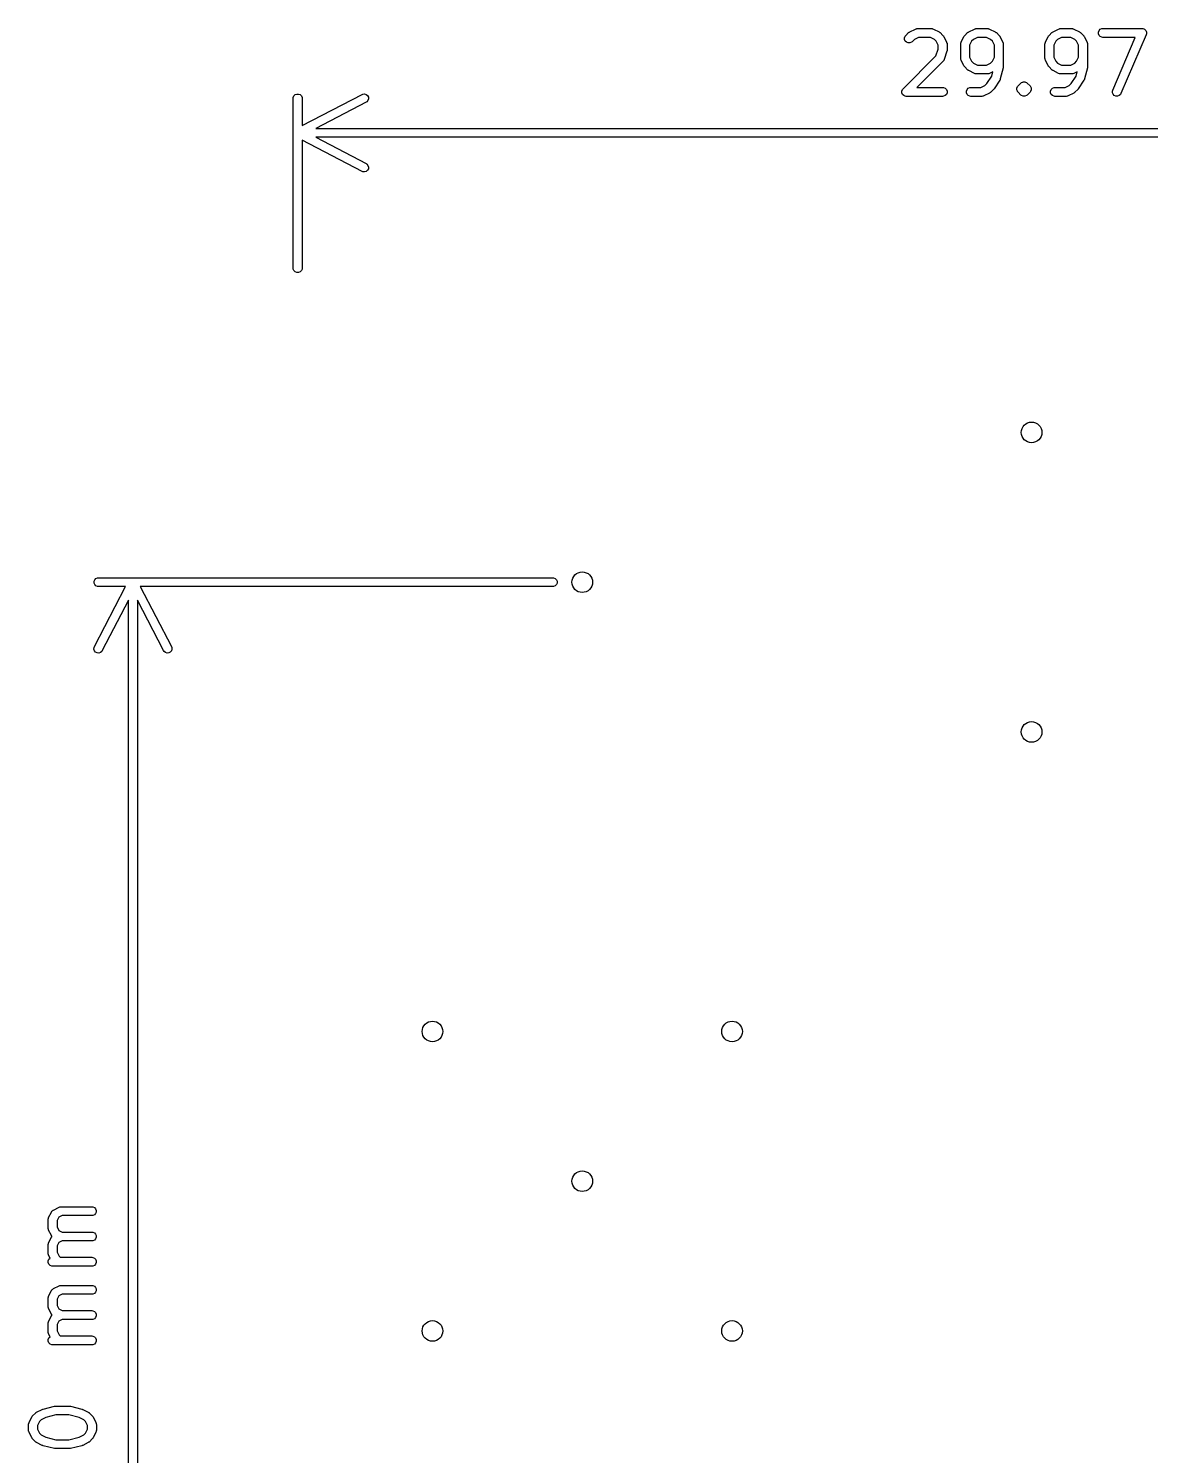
# Model space of a CAD drawing. Extents: x -0.37 to 1.13, y -0.33 to 1.57.
# Drawn here: x -0.37 to 0.379, y 0.617 to 1.57 of the extents above; entities that cross this region are included whole.
import ezdxf

# ---------------------------------------------------------------- set-up
doc = ezdxf.new("R2010")
doc.units = 0
doc.header["$MEASUREMENT"] = 0
doc.layers.add('BLACK', color=7, linetype='CONTINUOUS')

msp = doc.modelspace()

# ---------------------------------------------------------------- linework, layer by layer
at = {"layer": 'BLACK', "linetype": 'CONTINUOUS'}
for p, q in [((0.21525, 1.56357), (0.21569, 1.56463)), ((0.21525, 1.56241), (0.21525, 1.56357)), ((0.21569, 1.56463), (0.21606, 1.56508)), ((0.21606, 1.56508), (0.21793, 1.56695)), ((0.21793, 1.56695), (0.21816, 1.56714)), ((0.21816, 1.56714), (0.21821, 1.5672)), ((0.21821, 1.5672), (0.2183, 1.56725)), ((0.2183, 1.56725), (0.21838, 1.56732)), ((0.21838, 1.56732), (0.21845, 1.56735)), ((0.21845, 1.56735), (0.2187, 1.56751)), ((0.2187, 1.56751), (0.22245, 1.56938)), ((0.22447, 1.56379), (0.22177, 1.56244)), ((0.22245, 1.56938), (0.22299, 1.56959)), ((0.22299, 1.56959), (0.2231, 1.56959)), ((0.2231, 1.56959), (0.2232, 1.56964)), ((0.2232, 1.56964), (0.22377, 1.56969)), ((0.22377, 1.56969), (0.23315, 1.56969)), ((0.23245, 1.56379), (0.22447, 1.56379)), ((0.23515, 1.56244), (0.23245, 1.56379)), ((0.23315, 1.56969), (0.23372, 1.56964)), ((0.23372, 1.56964), (0.23382, 1.56959)), ((0.23382, 1.56959), (0.23393, 1.56959)), ((0.23393, 1.56959), (0.23447, 1.56938)), ((0.23447, 1.56938), (0.23822, 1.56751)), ((0.23822, 1.56751), (0.23846, 1.56735)), ((0.23846, 1.56735), (0.23854, 1.56732)), ((0.23854, 1.56732), (0.23862, 1.56725)), ((0.23862, 1.56725), (0.23871, 1.5672)), ((0.23871, 1.5672), (0.23876, 1.56714)), ((0.23876, 1.56714), (0.23898, 1.56695)), ((0.23898, 1.56695), (0.24086, 1.56508)), ((0.24086, 1.56508), (0.24104, 1.56485)), ((0.24104, 1.56485), (0.2411, 1.5648)), ((0.2411, 1.5648), (0.24116, 1.56471)), ((0.24116, 1.56471), (0.24123, 1.56463)), ((0.24123, 1.56463), (0.24126, 1.56456)), ((0.24126, 1.56456), (0.24141, 1.56431)), ((0.24141, 1.56431), (0.24329, 1.56056)), ((0.253, 1.56056), (0.25488, 1.56431)), ((0.25488, 1.56431), (0.25503, 1.56456)), ((0.25503, 1.56456), (0.25506, 1.56463)), ((0.25506, 1.56463), (0.25513, 1.56471)), ((0.25513, 1.56471), (0.25519, 1.5648)), ((0.25519, 1.5648), (0.25524, 1.56485)), ((0.25524, 1.56485), (0.25543, 1.56508)), ((0.25543, 1.56508), (0.2573, 1.56695)), ((0.2573, 1.56695), (0.25753, 1.56714)), ((0.25753, 1.56714), (0.25758, 1.5672)), ((0.25758, 1.5672), (0.25767, 1.56725)), ((0.25767, 1.56725), (0.25775, 1.56732)), ((0.25775, 1.56732), (0.25782, 1.56735)), ((0.25782, 1.56735), (0.25807, 1.56751)), ((0.25807, 1.56751), (0.26182, 1.56938)), ((0.26384, 1.56379), (0.26114, 1.56244)), ((0.26182, 1.56938), (0.26236, 1.56959)), ((0.26236, 1.56959), (0.26247, 1.56959)), ((0.26247, 1.56959), (0.26257, 1.56964)), ((0.26257, 1.56964), (0.26314, 1.56969)), ((0.26314, 1.56969), (0.27064, 1.56969)), ((0.26994, 1.56379), (0.26384, 1.56379)), ((0.27264, 1.56244), (0.26994, 1.56379)), ((0.27064, 1.56969), (0.27122, 1.56964)), ((0.27122, 1.56964), (0.27132, 1.56959)), ((0.27132, 1.56959), (0.27142, 1.56959)), ((0.27142, 1.56959), (0.27196, 1.56938)), ((0.27196, 1.56938), (0.27571, 1.56751)), ((0.27571, 1.56751), (0.27596, 1.56735)), ((0.27596, 1.56735), (0.27603, 1.56732)), ((0.27603, 1.56732), (0.27611, 1.56725)), ((0.27611, 1.56725), (0.2762, 1.5672)), ((0.2762, 1.5672), (0.27625, 1.56714)), ((0.27625, 1.56714), (0.27648, 1.56695)), ((0.27648, 1.56695), (0.27835, 1.56508)), ((0.27835, 1.56508), (0.27854, 1.56485)), ((0.27854, 1.56485), (0.2786, 1.5648)), ((0.2786, 1.5648), (0.27865, 1.56471)), ((0.27865, 1.56471), (0.27872, 1.56463)), ((0.27872, 1.56463), (0.27875, 1.56456)), ((0.27875, 1.56456), (0.27891, 1.56431)), ((0.27891, 1.56431), (0.28078, 1.56056)), ((0.30924, 1.56056), (0.31112, 1.56431)), ((0.31112, 1.56431), (0.31128, 1.56456)), ((0.31128, 1.56456), (0.31131, 1.56463)), ((0.31131, 1.56463), (0.31137, 1.56471)), ((0.31137, 1.56471), (0.31143, 1.5648)), ((0.31143, 1.5648), (0.31149, 1.56485)), ((0.31149, 1.56485), (0.31167, 1.56508)), ((0.31167, 1.56508), (0.31355, 1.56695)), ((0.31355, 1.56695), (0.31377, 1.56714)), ((0.31377, 1.56714), (0.31383, 1.5672)), ((0.31383, 1.5672), (0.31391, 1.56725)), ((0.31391, 1.56725), (0.314, 1.56732)), ((0.314, 1.56732), (0.31407, 1.56735)), ((0.31407, 1.56735), (0.31432, 1.56751)), ((0.31432, 1.56751), (0.31806, 1.56938)), ((0.32008, 1.56379), (0.31738, 1.56244)), ((0.31806, 1.56938), (0.31861, 1.56959)), ((0.31861, 1.56959), (0.31871, 1.56959)), ((0.31871, 1.56959), (0.31881, 1.56964)), ((0.31881, 1.56964), (0.31939, 1.56969)), ((0.31939, 1.56969), (0.32688, 1.56969)), ((0.32619, 1.56379), (0.32008, 1.56379)), ((0.32888, 1.56244), (0.32619, 1.56379)), ((0.32688, 1.56969), (0.32746, 1.56964)), ((0.32746, 1.56964), (0.32756, 1.56959)), ((0.32756, 1.56959), (0.32766, 1.56959)), ((0.32766, 1.56959), (0.3282, 1.56938)), ((0.3282, 1.56938), (0.33195, 1.56751)), ((0.33195, 1.56751), (0.3322, 1.56735)), ((0.3322, 1.56735), (0.33227, 1.56732)), ((0.33227, 1.56732), (0.33236, 1.56725)), ((0.33236, 1.56725), (0.33244, 1.5672)), ((0.33244, 1.5672), (0.3325, 1.56714)), ((0.3325, 1.56714), (0.33272, 1.56695)), ((0.33272, 1.56695), (0.3346, 1.56508)), ((0.3346, 1.56508), (0.33478, 1.56485)), ((0.33478, 1.56485), (0.33484, 1.5648)), ((0.33484, 1.5648), (0.3349, 1.56471)), ((0.3349, 1.56471), (0.33496, 1.56463)), ((0.33496, 1.56463), (0.33499, 1.56456)), ((0.33499, 1.56456), (0.33515, 1.56431)), ((0.33515, 1.56431), (0.33702, 1.56056)), ((0.34461, 1.56732), (0.34505, 1.56838)), ((0.34461, 1.56616), (0.34461, 1.56732)), ((0.34505, 1.5651), (0.34461, 1.56616)), ((0.34505, 1.56838), (0.34587, 1.56919)), ((0.34587, 1.56428), (0.34505, 1.5651)), ((0.34587, 1.56919), (0.34693, 1.56964)), ((0.34693, 1.56384), (0.34587, 1.56428)), ((0.34693, 1.56964), (0.34751, 1.56969)), ((0.34751, 1.56379), (0.34693, 1.56384)), ((0.34751, 1.56969), (0.37375, 1.56969)), ((0.36928, 1.56379), (0.34751, 1.56379)), ((0.35417, 1.52853), (0.36928, 1.56379)), ((0.37647, 1.56558), (0.35959, 1.52621)), ((0.37375, 1.56969), (0.37433, 1.56964)), ((0.37433, 1.56964), (0.37435, 1.56963)), ((0.37435, 1.56963), (0.37436, 1.56963)), ((0.37436, 1.56963), (0.37488, 1.56941)), ((0.37488, 1.56941), (0.37539, 1.56919)), ((0.37539, 1.56919), (0.37541, 1.56918)), ((0.37541, 1.56918), (0.37542, 1.56917)), ((0.37542, 1.56917), (0.37581, 1.56878)), ((0.37581, 1.56878), (0.37621, 1.56838)), ((0.37621, 1.56838), (0.37622, 1.56836)), ((0.37622, 1.56836), (0.37623, 1.56835)), ((0.37623, 1.56835), (0.37644, 1.56783)), ((0.37644, 1.56783), (0.37665, 1.56732)), ((0.37664, 1.56613), (0.37647, 1.56558)), ((0.37665, 1.56616), (0.37664, 1.56615)), ((0.37664, 1.56615), (0.37664, 1.56613)), ((0.37665, 1.56732), (0.37665, 1.5673)), ((0.37665, 1.5673), (0.37666, 1.56728)), ((0.37666, 1.56728), (0.37665, 1.56672)), ((0.37665, 1.56672), (0.37665, 1.56616)), ((0.21569, 1.56135), (0.21525, 1.56241)), ((0.21651, 1.56053), (0.21569, 1.56135)), ((0.21757, 1.56009), (0.21651, 1.56053)), ((0.21872, 1.56009), (0.21757, 1.56009)), ((0.21979, 1.56053), (0.21872, 1.56009)), ((0.22024, 1.5609), (0.21979, 1.56053)), ((0.22177, 1.56244), (0.22024, 1.5609)), ((0.23634, 1.56124), (0.23515, 1.56244)), ((0.23619, 1.55146), (0.23769, 1.55597)), ((0.23769, 1.55854), (0.23634, 1.56124)), ((0.23769, 1.55597), (0.23769, 1.55854)), ((0.24345, 1.55456), (0.24157, 1.54893)), ((0.24329, 1.56056), (0.24349, 1.56002)), ((0.24351, 1.55484), (0.24345, 1.55456)), ((0.24349, 1.56002), (0.2435, 1.55991)), ((0.2435, 1.55991), (0.24354, 1.55982)), ((0.24354, 1.55491), (0.24351, 1.55484)), ((0.24354, 1.55982), (0.2436, 1.55924)), ((0.24355, 1.55502), (0.24354, 1.55491)), ((0.24357, 1.55512), (0.24355, 1.55502)), ((0.2436, 1.55549), (0.24357, 1.5552)), ((0.24357, 1.5552), (0.24357, 1.55512)), ((0.2436, 1.55924), (0.2436, 1.55549)), ((0.25269, 1.55924), (0.25275, 1.55982)), ((0.25269, 1.54987), (0.25269, 1.55924)), ((0.25275, 1.55982), (0.25279, 1.55991)), ((0.25279, 1.55991), (0.2528, 1.56002)), ((0.2528, 1.56002), (0.253, 1.56056)), ((0.25994, 1.56124), (0.2586, 1.55854)), ((0.2586, 1.55854), (0.2586, 1.55056)), ((0.26114, 1.56244), (0.25994, 1.56124)), ((0.27384, 1.56124), (0.27264, 1.56244)), ((0.27519, 1.55854), (0.27384, 1.56124)), ((0.27519, 1.55056), (0.27519, 1.55854)), ((0.28078, 1.56056), (0.28099, 1.56002)), ((0.28099, 1.56002), (0.281, 1.55991)), ((0.281, 1.55991), (0.28104, 1.55982)), ((0.28104, 1.55982), (0.28109, 1.55924)), ((0.28109, 1.55924), (0.28109, 1.54424)), ((0.30893, 1.55924), (0.30899, 1.55982)), ((0.30893, 1.54987), (0.30893, 1.55924)), ((0.30899, 1.55982), (0.30903, 1.55991)), ((0.30903, 1.55991), (0.30904, 1.56002)), ((0.30904, 1.56002), (0.30924, 1.56056)), ((0.31619, 1.56124), (0.31484, 1.55854)), ((0.31484, 1.55854), (0.31484, 1.55056)), ((0.31738, 1.56244), (0.31619, 1.56124)), ((0.33008, 1.56124), (0.32888, 1.56244)), ((0.33143, 1.55854), (0.33008, 1.56124)), ((0.33143, 1.55056), (0.33143, 1.55854)), ((0.33702, 1.56056), (0.33723, 1.56002)), ((0.33723, 1.56002), (0.33724, 1.55991)), ((0.33724, 1.55991), (0.33728, 1.55982)), ((0.33728, 1.55982), (0.33734, 1.55924)), ((0.33734, 1.55924), (0.33734, 1.54424)), ((0.21419, 1.52946), (0.23619, 1.55146)), ((0.24086, 1.54778), (0.2234, 1.53032)), ((0.24123, 1.54823), (0.24086, 1.54778)), ((0.24127, 1.54832), (0.24123, 1.54823)), ((0.24134, 1.5484), (0.24127, 1.54832)), ((0.24157, 1.54893), (0.24134, 1.5484)), ((0.25275, 1.54929), (0.25269, 1.54987)), ((0.25279, 1.54919), (0.25275, 1.54929)), ((0.2528, 1.54909), (0.25279, 1.54919)), ((0.253, 1.54855), (0.2528, 1.54909)), ((0.25488, 1.5448), (0.253, 1.54855)), ((0.25503, 1.54455), (0.25488, 1.5448)), ((0.25506, 1.54448), (0.25503, 1.54455)), ((0.25513, 1.5444), (0.25506, 1.54448)), ((0.25519, 1.54431), (0.25513, 1.5444)), ((0.25524, 1.54426), (0.25519, 1.54431)), ((0.25543, 1.54403), (0.25524, 1.54426)), ((0.2573, 1.54215), (0.25543, 1.54403)), ((0.2586, 1.55056), (0.25994, 1.54787)), ((0.25994, 1.54787), (0.26114, 1.54667)), ((0.26114, 1.54667), (0.26384, 1.54532)), ((0.26384, 1.54532), (0.26994, 1.54532)), ((0.26994, 1.54532), (0.27264, 1.54667)), ((0.27264, 1.54667), (0.27384, 1.54787)), ((0.27384, 1.54787), (0.27519, 1.55056)), ((0.28102, 1.54363), (0.281, 1.54353)), ((0.28104, 1.54367), (0.28102, 1.54363)), ((0.28106, 1.54388), (0.28104, 1.54367)), ((0.28109, 1.5441), (0.28106, 1.54388)), ((0.28109, 1.54424), (0.28108, 1.54414)), ((0.28108, 1.54414), (0.28109, 1.5441)), ((0.30899, 1.54929), (0.30893, 1.54987)), ((0.30903, 1.54919), (0.30899, 1.54929)), ((0.30904, 1.54909), (0.30903, 1.54919)), ((0.30924, 1.54855), (0.30904, 1.54909)), ((0.31112, 1.5448), (0.30924, 1.54855)), ((0.31128, 1.54455), (0.31112, 1.5448)), ((0.31131, 1.54448), (0.31128, 1.54455)), ((0.31137, 1.5444), (0.31131, 1.54448)), ((0.31143, 1.54431), (0.31137, 1.5444)), ((0.31149, 1.54426), (0.31143, 1.54431)), ((0.31167, 1.54403), (0.31149, 1.54426)), ((0.31355, 1.54215), (0.31167, 1.54403)), ((0.31484, 1.55056), (0.31619, 1.54787)), ((0.31619, 1.54787), (0.31738, 1.54667)), ((0.31738, 1.54667), (0.32008, 1.54532)), ((0.32008, 1.54532), (0.32619, 1.54532)), ((0.32619, 1.54532), (0.32888, 1.54667)), ((0.32888, 1.54667), (0.33008, 1.54787)), ((0.33008, 1.54787), (0.33143, 1.55056)), ((0.33726, 1.54363), (0.33725, 1.54353)), ((0.33728, 1.54367), (0.33726, 1.54363)), ((0.3373, 1.54388), (0.33728, 1.54367)), ((0.33733, 1.5441), (0.3373, 1.54388)), ((0.33734, 1.54424), (0.33733, 1.54414)), ((0.33733, 1.54414), (0.33733, 1.5441)), ((0.25753, 1.54197), (0.2573, 1.54215)), ((0.25758, 1.54191), (0.25753, 1.54197)), ((0.25767, 1.54185), (0.25758, 1.54191)), ((0.25775, 1.54179), (0.25767, 1.54185)), ((0.25782, 1.54176), (0.25775, 1.54179)), ((0.25807, 1.5416), (0.25782, 1.54176)), ((0.26182, 1.53973), (0.25807, 1.5416)), ((0.26236, 1.53952), (0.26182, 1.53973)), ((0.26247, 1.53951), (0.26236, 1.53952)), ((0.26257, 1.53947), (0.26247, 1.53951)), ((0.26314, 1.53941), (0.26257, 1.53947)), ((0.27064, 1.53941), (0.26314, 1.53941)), ((0.27022, 1.533), (0.27352, 1.53796)), ((0.27122, 1.53947), (0.27064, 1.53941)), ((0.27132, 1.53951), (0.27122, 1.53947)), ((0.27142, 1.53952), (0.27132, 1.53951)), ((0.27196, 1.53973), (0.27142, 1.53952)), ((0.27425, 1.54087), (0.27196, 1.53973)), ((0.27352, 1.53796), (0.27425, 1.54087)), ((0.27872, 1.53511), (0.27497, 1.52948)), ((0.27889, 1.53542), (0.27872, 1.53511)), ((0.27894, 1.53548), (0.27889, 1.53542)), ((0.27896, 1.53555), (0.27894, 1.53548)), ((0.27899, 1.53562), (0.27896, 1.53555)), ((0.27901, 1.53569), (0.27899, 1.53562)), ((0.27913, 1.53603), (0.27901, 1.53569)), ((0.281, 1.54353), (0.27913, 1.53603)), ((0.31377, 1.54197), (0.31355, 1.54215)), ((0.31383, 1.54191), (0.31377, 1.54197)), ((0.31391, 1.54185), (0.31383, 1.54191)), ((0.314, 1.54179), (0.31391, 1.54185)), ((0.31407, 1.54176), (0.314, 1.54179)), ((0.31432, 1.5416), (0.31407, 1.54176)), ((0.31806, 1.53973), (0.31432, 1.5416)), ((0.31861, 1.53952), (0.31806, 1.53973)), ((0.31871, 1.53951), (0.31861, 1.53952)), ((0.31881, 1.53947), (0.31871, 1.53951)), ((0.31939, 1.53941), (0.31881, 1.53947)), ((0.32688, 1.53941), (0.31939, 1.53941)), ((0.32646, 1.533), (0.32977, 1.53796)), ((0.32746, 1.53947), (0.32688, 1.53941)), ((0.32756, 1.53951), (0.32746, 1.53947)), ((0.32766, 1.53952), (0.32756, 1.53951)), ((0.3282, 1.53973), (0.32766, 1.53952)), ((0.3305, 1.54087), (0.3282, 1.53973)), ((0.32977, 1.53796), (0.3305, 1.54087)), ((0.33497, 1.53511), (0.33122, 1.52948)), ((0.33513, 1.53542), (0.33497, 1.53511)), ((0.33518, 1.53548), (0.33513, 1.53542)), ((0.3352, 1.53555), (0.33518, 1.53548)), ((0.33524, 1.53562), (0.3352, 1.53555)), ((0.33525, 1.53569), (0.33524, 1.53562)), ((0.33537, 1.53603), (0.33525, 1.53569)), ((0.33725, 1.54353), (0.33537, 1.53603)), ((-0.1929, 1.52366), (-0.19246, 1.52473)), ((-0.19246, 1.52473), (-0.19164, 1.52554)), ((-0.19164, 1.52554), (-0.19058, 1.52598)), ((-0.19058, 1.52598), (-0.18942, 1.52598)), ((-0.18942, 1.52598), (-0.18836, 1.52554)), ((-0.18836, 1.52554), (-0.18754, 1.52473)), ((-0.18754, 1.52473), (-0.1871, 1.52366)), ((-0.18705, 1.50487), (-0.14701, 1.52571)), ((-0.14701, 1.52571), (-0.14648, 1.52592)), ((-0.14648, 1.52592), (-0.14533, 1.52602)), ((-0.14533, 1.52602), (-0.14423, 1.52568)), ((-0.14423, 1.52568), (-0.14335, 1.52494)), ((-0.14335, 1.52494), (-0.14281, 1.52391)), ((0.21338, 1.52795), (0.21382, 1.52901)), ((0.21338, 1.52679), (0.21338, 1.52795)), ((0.21382, 1.52573), (0.21338, 1.52679)), ((0.21382, 1.52901), (0.21419, 1.52946)), ((0.21463, 1.52491), (0.21382, 1.52573)), ((0.2157, 1.52447), (0.21463, 1.52491)), ((0.2234, 1.53032), (0.24064, 1.53032)), ((0.24064, 1.53032), (0.24122, 1.53027)), ((0.24122, 1.53027), (0.24229, 1.52982)), ((0.24229, 1.52491), (0.24122, 1.52447)), ((0.24229, 1.52982), (0.2431, 1.52901)), ((0.2431, 1.52573), (0.24229, 1.52491)), ((0.2431, 1.52901), (0.24354, 1.52795)), ((0.24354, 1.52679), (0.2431, 1.52573)), ((0.24354, 1.52795), (0.24354, 1.52679)), ((0.2565, 1.52795), (0.25694, 1.52901)), ((0.2565, 1.52679), (0.2565, 1.52795)), ((0.25694, 1.52573), (0.2565, 1.52679)), ((0.25694, 1.52901), (0.25775, 1.52982)), ((0.25775, 1.52491), (0.25694, 1.52573)), ((0.25775, 1.52982), (0.25882, 1.53027)), ((0.25882, 1.52447), (0.25775, 1.52491)), ((0.25882, 1.53027), (0.25939, 1.53032)), ((0.25939, 1.53032), (0.26619, 1.53032)), ((0.26619, 1.53032), (0.26889, 1.53167)), ((0.26757, 1.52451), (0.26747, 1.52447)), ((0.26767, 1.52452), (0.26757, 1.52451)), ((0.26821, 1.52473), (0.26767, 1.52452)), ((0.27196, 1.5266), (0.26821, 1.52473)), ((0.26889, 1.53167), (0.27022, 1.533)), ((0.27221, 1.52676), (0.27196, 1.5266)), ((0.27228, 1.52679), (0.27221, 1.52676)), ((0.27236, 1.52686), (0.27228, 1.52679)), ((0.27245, 1.52691), (0.27236, 1.52686)), ((0.2725, 1.52697), (0.27245, 1.52691)), ((0.27273, 1.52716), (0.2725, 1.52697)), ((0.2746, 1.52903), (0.27273, 1.52716)), ((0.27461, 1.52903), (0.2746, 1.52903)), ((0.27479, 1.52926), (0.27461, 1.52903)), ((0.27461, 1.52903), (0.27461, 1.52903)), ((0.27497, 1.52948), (0.27479, 1.52926)), ((0.27497, 1.52948), (0.27497, 1.52948)), ((0.27497, 1.52948), (0.27497, 1.52948)), ((0.29024, 1.52982), (0.29068, 1.53088)), ((0.29024, 1.52867), (0.29024, 1.52982)), ((0.29054, 1.52795), (0.29024, 1.52867)), ((0.29068, 1.5276), (0.29054, 1.52795)), ((0.29068, 1.53088), (0.29105, 1.53133)), ((0.29105, 1.52716), (0.29068, 1.5276)), ((0.29105, 1.53133), (0.29293, 1.53321)), ((0.29293, 1.52528), (0.29105, 1.52716)), ((0.29293, 1.53321), (0.29337, 1.53357)), ((0.29337, 1.52491), (0.29293, 1.52528)), ((0.29337, 1.53357), (0.29409, 1.53387)), ((0.29337, 1.53357), (0.29337, 1.53357)), ((0.29444, 1.52447), (0.29337, 1.52491)), ((0.29409, 1.53387), (0.29444, 1.53401)), ((0.29444, 1.53401), (0.29559, 1.53401)), ((0.29559, 1.53401), (0.29559, 1.53401)), ((0.29559, 1.53401), (0.29593, 1.53387)), ((0.29665, 1.52491), (0.29559, 1.52447)), ((0.29593, 1.53387), (0.29665, 1.53357)), ((0.29665, 1.53357), (0.29665, 1.53357)), ((0.29665, 1.53357), (0.2971, 1.53321)), ((0.2971, 1.52528), (0.29665, 1.52491)), ((0.2971, 1.53321), (0.29898, 1.53133)), ((0.29898, 1.52716), (0.2971, 1.52528)), ((0.29898, 1.53133), (0.29934, 1.53088)), ((0.29934, 1.5276), (0.29898, 1.52716)), ((0.29934, 1.53088), (0.29972, 1.52999)), ((0.29978, 1.52867), (0.29934, 1.5276)), ((0.29972, 1.52999), (0.29978, 1.52982)), ((0.29978, 1.52982), (0.29978, 1.52867)), ((0.31274, 1.52795), (0.31318, 1.52901)), ((0.31274, 1.52679), (0.31274, 1.52795)), ((0.31318, 1.52573), (0.31274, 1.52679)), ((0.31318, 1.52901), (0.314, 1.52982)), ((0.314, 1.52491), (0.31318, 1.52573)), ((0.314, 1.52982), (0.31506, 1.53027)), ((0.31506, 1.52447), (0.314, 1.52491)), ((0.31506, 1.53027), (0.31564, 1.53032)), ((0.31564, 1.53032), (0.32244, 1.53032)), ((0.32244, 1.53032), (0.32514, 1.53167)), ((0.32381, 1.52451), (0.32371, 1.52447)), ((0.32391, 1.52452), (0.32381, 1.52451)), ((0.32446, 1.52473), (0.32391, 1.52452)), ((0.3282, 1.5266), (0.32446, 1.52473)), ((0.32514, 1.53167), (0.32646, 1.533)), ((0.32845, 1.52676), (0.3282, 1.5266)), ((0.32852, 1.52679), (0.32845, 1.52676)), ((0.32861, 1.52686), (0.32852, 1.52679)), ((0.32869, 1.52691), (0.32861, 1.52686)), ((0.32875, 1.52697), (0.32869, 1.52691)), ((0.32897, 1.52716), (0.32875, 1.52697)), ((0.33085, 1.52903), (0.32897, 1.52716)), ((0.33104, 1.52926), (0.33085, 1.52903)), ((0.33085, 1.52903), (0.33085, 1.52903)), ((0.33085, 1.52903), (0.33085, 1.52903)), ((0.33121, 1.52948), (0.33104, 1.52926)), ((0.33122, 1.52948), (0.33121, 1.52948)), ((0.33121, 1.52948), (0.33121, 1.52948)), ((0.35398, 1.52683), (0.35399, 1.52798)), ((0.35441, 1.52576), (0.35398, 1.52683)), ((0.35399, 1.52798), (0.35417, 1.52853)), ((0.35521, 1.52493), (0.35441, 1.52576)), ((0.35627, 1.52448), (0.35521, 1.52493)), ((0.35849, 1.52489), (0.35742, 1.52447)), ((0.35932, 1.5257), (0.35849, 1.52489)), ((0.35959, 1.52621), (0.35932, 1.5257)), ((-0.19295, 1.52309), (-0.1929, 1.52366)), ((-0.19295, 1.40969), (-0.19295, 1.52309)), ((-0.1871, 1.52366), (-0.18705, 1.52309)), ((-0.18705, 1.52309), (-0.18705, 1.50487)), ((-0.14429, 1.52047), (-0.17793, 1.50295)), ((-0.1438, 1.52078), (-0.14429, 1.52047)), ((-0.14306, 1.52167), (-0.1438, 1.52078)), ((-0.14271, 1.52277), (-0.14306, 1.52167)), ((-0.14281, 1.52391), (-0.14271, 1.52277)), ((0.21627, 1.52442), (0.2157, 1.52447)), ((0.24064, 1.52442), (0.21627, 1.52442)), ((0.24122, 1.52447), (0.24064, 1.52442)), ((0.25939, 1.52442), (0.25882, 1.52447)), ((0.26689, 1.52442), (0.25939, 1.52442)), ((0.26747, 1.52447), (0.26689, 1.52442)), ((0.29559, 1.52447), (0.29444, 1.52447)), ((0.29444, 1.52447), (0.29444, 1.52447)), ((0.29559, 1.52447), (0.29559, 1.52447)), ((0.31564, 1.52442), (0.31506, 1.52447)), ((0.32313, 1.52442), (0.31564, 1.52442)), ((0.32371, 1.52447), (0.32313, 1.52442)), ((0.35742, 1.52447), (0.35627, 1.52448)), ((-0.17793, 1.50295), (0.97793, 1.50295)), ((0.97793, 1.49705), (-0.17793, 1.49705)), ((-0.17793, 1.49705), (-0.14429, 1.47953)), ((-0.14701, 1.47429), (-0.18705, 1.49513)), ((-0.18705, 1.49513), (-0.18705, 1.40969)), ((-0.14429, 1.47953), (-0.1438, 1.47922)), ((-0.1438, 1.47922), (-0.14306, 1.47833)), ((-0.14306, 1.47833), (-0.14271, 1.47723)), ((-0.14271, 1.47723), (-0.14281, 1.47609)), ((-0.14648, 1.47408), (-0.14701, 1.47429)), ((-0.14533, 1.47398), (-0.14648, 1.47408)), ((-0.14423, 1.47432), (-0.14533, 1.47398)), ((-0.14335, 1.47506), (-0.14423, 1.47432)), ((-0.14281, 1.47609), (-0.14335, 1.47506)), ((-0.1929, 1.40911), (-0.19295, 1.40969)), ((-0.19246, 1.40804), (-0.1929, 1.40911)), ((-0.19164, 1.40723), (-0.19246, 1.40804)), ((-0.19058, 1.40679), (-0.19164, 1.40723)), ((-0.18942, 1.40679), (-0.19058, 1.40679)), ((-0.18836, 1.40723), (-0.18942, 1.40679)), ((-0.18754, 1.40804), (-0.18836, 1.40723)), ((-0.1871, 1.40911), (-0.18754, 1.40804)), ((-0.18705, 1.40969), (-0.1871, 1.40911)), ((-0.32598, 1.20058), (-0.32554, 1.20164)), ((-0.32598, 1.19942), (-0.32598, 1.20058)), ((-0.32554, 1.20164), (-0.32473, 1.20246)), ((-0.32473, 1.20246), (-0.32366, 1.2029)), ((-0.32366, 1.2029), (-0.32309, 1.20295)), ((-0.32309, 1.20295), (-0.01969, 1.20295)), ((-0.01969, 1.20295), (-0.01911, 1.2029)), ((-0.01911, 1.2029), (-0.01804, 1.20246)), ((-0.01804, 1.20246), (-0.01723, 1.20164)), ((-0.01723, 1.20164), (-0.01679, 1.20058)), ((-0.01679, 1.20058), (-0.01679, 1.19942)), ((-0.32554, 1.19836), (-0.32598, 1.19942)), ((-0.32571, 1.15701), (-0.30487, 1.19705)), ((-0.32473, 1.19754), (-0.32554, 1.19836)), ((-0.32366, 1.1971), (-0.32473, 1.19754)), ((-0.32309, 1.19705), (-0.32366, 1.1971)), ((-0.30487, 1.19705), (-0.32309, 1.19705)), ((-0.01969, 1.19705), (-0.29513, 1.19705)), ((-0.29513, 1.19705), (-0.27429, 1.15701)), ((-0.01911, 1.1971), (-0.01969, 1.19705)), ((-0.01804, 1.19754), (-0.01911, 1.1971)), ((-0.01723, 1.19836), (-0.01804, 1.19754)), ((-0.01679, 1.19942), (-0.01723, 1.19836)), ((-0.30295, 1.18793), (-0.32047, 1.15429)), ((-0.30295, 0.01207), (-0.30295, 1.18793)), ((-0.27953, 1.15429), (-0.29705, 1.18793)), ((-0.29705, 1.18793), (-0.29705, 0.01207)), ((-0.32602, 1.15533), (-0.32592, 1.15648)), ((-0.32568, 1.15423), (-0.32602, 1.15533)), ((-0.32592, 1.15648), (-0.32571, 1.15701)), ((-0.32494, 1.15335), (-0.32568, 1.15423)), ((-0.32391, 1.15281), (-0.32494, 1.15335)), ((-0.32167, 1.15306), (-0.32277, 1.15271)), ((-0.32078, 1.1538), (-0.32167, 1.15306)), ((-0.32047, 1.15429), (-0.32078, 1.1538)), ((-0.27922, 1.1538), (-0.27953, 1.15429)), ((-0.27833, 1.15306), (-0.27922, 1.1538)), ((-0.27723, 1.15271), (-0.27833, 1.15306)), ((-0.27506, 1.15335), (-0.27609, 1.15281)), ((-0.27432, 1.15423), (-0.27506, 1.15335)), ((-0.27398, 1.15533), (-0.27432, 1.15423)), ((-0.27429, 1.15701), (-0.27408, 1.15648)), ((-0.27408, 1.15648), (-0.27398, 1.15533)), ((-0.32277, 1.15271), (-0.32391, 1.15281)), ((-0.27609, 1.15281), (-0.27723, 1.15271)), ((-0.35306, 0.78074), (-0.34931, 0.78262)), ((-0.34931, 0.78262), (-0.34877, 0.78283)), ((-0.34877, 0.78283), (-0.34867, 0.78283)), ((-0.34867, 0.78283), (-0.34857, 0.78287)), ((-0.34857, 0.78287), (-0.34799, 0.78293)), ((-0.34799, 0.78293), (-0.32737, 0.78293)), ((-0.32737, 0.78293), (-0.32679, 0.78287)), ((-0.32679, 0.78287), (-0.32573, 0.78243)), ((-0.32573, 0.78243), (-0.32491, 0.78162)), ((-0.32491, 0.78162), (-0.32447, 0.78055)), ((-0.35657, 0.77435), (-0.35651, 0.77493)), ((-0.35657, 0.76873), (-0.35657, 0.77435)), ((-0.35651, 0.77493), (-0.35647, 0.77503)), ((-0.35647, 0.77503), (-0.35646, 0.77513)), ((-0.35646, 0.77513), (-0.35626, 0.77567)), ((-0.35626, 0.77567), (-0.35438, 0.77942)), ((-0.35438, 0.77942), (-0.35432, 0.77952)), ((-0.35432, 0.77952), (-0.35431, 0.77957)), ((-0.35431, 0.77957), (-0.35426, 0.77962)), ((-0.35426, 0.77962), (-0.35407, 0.77991)), ((-0.35407, 0.77991), (-0.35379, 0.78016)), ((-0.35379, 0.78016), (-0.35355, 0.78044)), ((-0.35355, 0.78044), (-0.35326, 0.78062)), ((-0.35326, 0.78062), (-0.3532, 0.78067)), ((-0.3532, 0.78067), (-0.35316, 0.78068)), ((-0.35316, 0.78068), (-0.35306, 0.78074)), ((-0.34954, 0.7759), (-0.35066, 0.77366)), ((-0.35066, 0.77366), (-0.35066, 0.76943)), ((-0.34729, 0.77702), (-0.34954, 0.7759)), ((-0.32737, 0.77702), (-0.34729, 0.77702)), ((-0.32679, 0.77708), (-0.32737, 0.77702)), ((-0.32573, 0.77752), (-0.32679, 0.77708)), ((-0.32491, 0.77834), (-0.32573, 0.77752)), ((-0.32447, 0.7794), (-0.32491, 0.77834)), ((-0.32447, 0.78055), (-0.32447, 0.7794)), ((-0.35651, 0.76815), (-0.35657, 0.76873)), ((-0.35647, 0.76805), (-0.35651, 0.76815)), ((-0.35646, 0.76795), (-0.35647, 0.76805)), ((-0.35626, 0.76741), (-0.35646, 0.76795)), ((-0.35438, 0.76366), (-0.35626, 0.76741)), ((-0.35626, 0.7588), (-0.35438, 0.76255)), ((-0.35432, 0.76356), (-0.35438, 0.76366)), ((-0.35438, 0.76255), (-0.35432, 0.76265)), ((-0.35431, 0.76352), (-0.35432, 0.76356)), ((-0.35432, 0.76265), (-0.35431, 0.76269)), ((-0.35426, 0.76346), (-0.35431, 0.76352)), ((-0.35431, 0.76269), (-0.35426, 0.76275)), ((-0.35407, 0.76317), (-0.35426, 0.76346)), ((-0.35426, 0.76275), (-0.35407, 0.76304)), ((-0.354, 0.7631), (-0.35407, 0.76317)), ((-0.35407, 0.76304), (-0.354, 0.7631)), ((-0.35066, 0.76943), (-0.34954, 0.76718)), ((-0.34954, 0.76718), (-0.34729, 0.76606)), ((-0.34729, 0.76606), (-0.32737, 0.76606)), ((-0.32737, 0.76606), (-0.32679, 0.766)), ((-0.32679, 0.766), (-0.32573, 0.76556)), ((-0.32573, 0.76556), (-0.32491, 0.76475)), ((-0.32491, 0.76475), (-0.32447, 0.76368)), ((-0.32447, 0.76253), (-0.32491, 0.76146)), ((-0.32447, 0.76368), (-0.32447, 0.76253)), ((-0.35657, 0.75748), (-0.35651, 0.75806)), ((-0.35657, 0.75186), (-0.35657, 0.75748)), ((-0.35651, 0.75806), (-0.35647, 0.75815)), ((-0.35647, 0.75815), (-0.35646, 0.75826)), ((-0.35646, 0.75826), (-0.35626, 0.7588)), ((-0.34954, 0.75903), (-0.35066, 0.75678)), ((-0.35066, 0.75678), (-0.35066, 0.75255)), ((-0.34729, 0.76015), (-0.34954, 0.75903)), ((-0.32737, 0.76015), (-0.34729, 0.76015)), ((-0.32679, 0.76021), (-0.32737, 0.76015)), ((-0.32573, 0.76065), (-0.32679, 0.76021)), ((-0.32491, 0.76146), (-0.32573, 0.76065)), ((-0.35651, 0.75128), (-0.35657, 0.75186)), ((-0.35647, 0.75118), (-0.35651, 0.75128)), ((-0.35651, 0.74681), (-0.35607, 0.74787)), ((-0.35651, 0.74566), (-0.35651, 0.74681)), ((-0.35607, 0.74459), (-0.35651, 0.74566)), ((-0.35646, 0.75108), (-0.35647, 0.75118)), ((-0.35626, 0.75054), (-0.35646, 0.75108)), ((-0.35531, 0.74864), (-0.35626, 0.75054)), ((-0.35607, 0.74787), (-0.35531, 0.74864)), ((-0.35526, 0.74378), (-0.35607, 0.74459)), ((-0.35419, 0.74334), (-0.35526, 0.74378)), ((-0.35362, 0.74328), (-0.35419, 0.74334)), ((-0.32737, 0.74328), (-0.35362, 0.74328)), ((-0.35066, 0.75255), (-0.34931, 0.74986)), ((-0.34931, 0.74986), (-0.34864, 0.74918)), ((-0.34864, 0.74918), (-0.32737, 0.74918)), ((-0.32737, 0.74918), (-0.32679, 0.74913)), ((-0.32679, 0.74334), (-0.32737, 0.74328)), ((-0.32679, 0.74913), (-0.32573, 0.74869)), ((-0.32573, 0.74378), (-0.32679, 0.74334)), ((-0.32573, 0.74869), (-0.32491, 0.74787)), ((-0.32491, 0.74459), (-0.32573, 0.74378)), ((-0.32491, 0.74787), (-0.32447, 0.74681)), ((-0.32447, 0.74566), (-0.32491, 0.74459)), ((-0.32447, 0.74681), (-0.32447, 0.74566)), ((-0.35626, 0.72318), (-0.35438, 0.72693)), ((-0.35438, 0.72693), (-0.35432, 0.72703)), ((-0.35432, 0.72703), (-0.35431, 0.72707)), ((-0.35431, 0.72707), (-0.35426, 0.72713)), ((-0.35426, 0.72713), (-0.35407, 0.72742)), ((-0.35407, 0.72742), (-0.35379, 0.72766)), ((-0.35379, 0.72766), (-0.35355, 0.72794)), ((-0.35355, 0.72794), (-0.35326, 0.72813)), ((-0.35326, 0.72813), (-0.3532, 0.72817)), ((-0.3532, 0.72817), (-0.35316, 0.72819)), ((-0.35316, 0.72819), (-0.35306, 0.72825)), ((-0.35306, 0.72825), (-0.34931, 0.73013)), ((-0.34729, 0.72453), (-0.34954, 0.72341)), ((-0.34931, 0.73013), (-0.34877, 0.73033)), ((-0.34877, 0.73033), (-0.34867, 0.73034)), ((-0.34867, 0.73034), (-0.34857, 0.73038)), ((-0.34857, 0.73038), (-0.34799, 0.73044)), ((-0.34799, 0.73044), (-0.32737, 0.73044)), ((-0.32737, 0.72453), (-0.34729, 0.72453)), ((-0.32737, 0.73044), (-0.32679, 0.73038)), ((-0.32679, 0.72459), (-0.32737, 0.72453)), ((-0.32679, 0.73038), (-0.32573, 0.72994)), ((-0.32573, 0.72503), (-0.32679, 0.72459)), ((-0.32573, 0.72994), (-0.32491, 0.72912)), ((-0.32491, 0.72584), (-0.32573, 0.72503)), ((-0.32491, 0.72912), (-0.32447, 0.72806)), ((-0.32447, 0.72691), (-0.32491, 0.72584)), ((-0.32447, 0.72806), (-0.32447, 0.72691)), ((-0.35657, 0.72186), (-0.35651, 0.72244)), ((-0.35657, 0.71624), (-0.35657, 0.72186)), ((-0.35651, 0.71566), (-0.35657, 0.71624)), ((-0.35651, 0.72244), (-0.35647, 0.72253)), ((-0.35647, 0.71556), (-0.35651, 0.71566)), ((-0.35647, 0.72253), (-0.35646, 0.72264)), ((-0.35646, 0.71546), (-0.35647, 0.71556)), ((-0.35646, 0.72264), (-0.35626, 0.72318)), ((-0.35626, 0.71491), (-0.35646, 0.71546)), ((-0.35438, 0.71117), (-0.35626, 0.71491)), ((-0.34954, 0.72341), (-0.35066, 0.72116)), ((-0.35066, 0.72116), (-0.35066, 0.71693)), ((-0.35066, 0.71693), (-0.34954, 0.71469)), ((-0.34954, 0.71469), (-0.34729, 0.71356)), ((-0.35657, 0.70499), (-0.35651, 0.70556)), ((-0.35651, 0.70556), (-0.35647, 0.70566)), ((-0.35647, 0.70566), (-0.35646, 0.70577)), ((-0.35646, 0.70577), (-0.35626, 0.70631)), ((-0.35626, 0.70631), (-0.35438, 0.71006)), ((-0.35432, 0.71107), (-0.35438, 0.71117)), ((-0.35438, 0.71006), (-0.35432, 0.71015)), ((-0.35431, 0.71102), (-0.35432, 0.71107)), ((-0.35432, 0.71015), (-0.35431, 0.7102)), ((-0.35426, 0.71097), (-0.35431, 0.71102)), ((-0.35431, 0.7102), (-0.35426, 0.71026)), ((-0.35407, 0.71068), (-0.35426, 0.71097)), ((-0.35426, 0.71026), (-0.35407, 0.71055)), ((-0.354, 0.71061), (-0.35407, 0.71068)), ((-0.35407, 0.71055), (-0.354, 0.71061)), ((-0.34954, 0.70654), (-0.35066, 0.70429)), ((-0.34729, 0.70766), (-0.34954, 0.70654)), ((-0.34729, 0.71356), (-0.32737, 0.71356)), ((-0.32737, 0.70766), (-0.34729, 0.70766)), ((-0.32737, 0.71356), (-0.32679, 0.71351)), ((-0.32679, 0.70772), (-0.32737, 0.70766)), ((-0.32679, 0.71351), (-0.32573, 0.71307)), ((-0.32573, 0.70816), (-0.32679, 0.70772)), ((-0.32573, 0.71307), (-0.32491, 0.71225)), ((-0.32491, 0.70897), (-0.32573, 0.70816)), ((-0.32491, 0.71225), (-0.32447, 0.71119)), ((-0.32447, 0.71004), (-0.32491, 0.70897)), ((-0.32447, 0.71119), (-0.32447, 0.71004)), ((-0.35657, 0.69936), (-0.35657, 0.70499)), ((-0.35651, 0.69879), (-0.35657, 0.69936)), ((-0.35647, 0.69869), (-0.35651, 0.69879)), ((-0.35646, 0.69858), (-0.35647, 0.69869)), ((-0.35626, 0.69804), (-0.35646, 0.69858)), ((-0.35531, 0.69614), (-0.35626, 0.69804)), ((-0.35607, 0.69538), (-0.35531, 0.69614)), ((-0.35066, 0.70429), (-0.35066, 0.70006)), ((-0.35066, 0.70006), (-0.34931, 0.69736)), ((-0.34931, 0.69736), (-0.34864, 0.69669)), ((-0.34864, 0.69669), (-0.32737, 0.69669)), ((-0.32737, 0.69669), (-0.32679, 0.69663)), ((-0.32679, 0.69663), (-0.32573, 0.69619)), ((-0.32573, 0.69619), (-0.32491, 0.69538)), ((-0.35651, 0.69431), (-0.35607, 0.69538)), ((-0.35651, 0.69316), (-0.35651, 0.69431)), ((-0.35607, 0.6921), (-0.35651, 0.69316)), ((-0.35526, 0.69128), (-0.35607, 0.6921)), ((-0.35419, 0.69084), (-0.35526, 0.69128)), ((-0.35362, 0.69079), (-0.35419, 0.69084)), ((-0.32737, 0.69079), (-0.35362, 0.69079)), ((-0.32679, 0.69084), (-0.32737, 0.69079)), ((-0.32573, 0.69128), (-0.32679, 0.69084)), ((-0.32491, 0.6921), (-0.32573, 0.69128)), ((-0.32491, 0.69538), (-0.32447, 0.69431)), ((-0.32447, 0.69316), (-0.32491, 0.6921)), ((-0.32447, 0.69431), (-0.32447, 0.69316)), ((-0.35996, 0.64786), (-0.35246, 0.64973)), ((-0.35246, 0.64973), (-0.35236, 0.64975)), ((-0.35236, 0.64975), (-0.35232, 0.64977)), ((-0.35232, 0.64977), (-0.3521, 0.64979)), ((-0.3521, 0.64979), (-0.35188, 0.64982)), ((-0.35188, 0.64982), (-0.35184, 0.64981)), ((-0.35184, 0.64981), (-0.35174, 0.64982)), ((-0.35174, 0.64982), (-0.34237, 0.64982)), ((-0.34237, 0.64982), (-0.34227, 0.64981)), ((-0.34227, 0.64981), (-0.34222, 0.64982)), ((-0.34222, 0.64982), (-0.34201, 0.64979)), ((-0.34201, 0.64979), (-0.34179, 0.64977)), ((-0.34179, 0.64977), (-0.34175, 0.64975)), ((-0.34175, 0.64975), (-0.34165, 0.64973)), ((-0.34165, 0.64973), (-0.33415, 0.64786)), ((-0.36959, 0.63828), (-0.36938, 0.63882)), ((-0.36938, 0.63882), (-0.36751, 0.64257)), ((-0.36751, 0.64257), (-0.36735, 0.64281)), ((-0.36735, 0.64281), (-0.36732, 0.64289)), ((-0.36732, 0.64289), (-0.36725, 0.64297)), ((-0.36725, 0.64297), (-0.3672, 0.64306)), ((-0.3672, 0.64306), (-0.36714, 0.64311)), ((-0.36714, 0.64311), (-0.36695, 0.64333)), ((-0.36695, 0.64333), (-0.36508, 0.64521)), ((-0.36508, 0.64521), (-0.36485, 0.64539)), ((-0.36485, 0.64539), (-0.3648, 0.64545)), ((-0.3648, 0.64545), (-0.36471, 0.64551)), ((-0.36471, 0.64551), (-0.36463, 0.64557)), ((-0.36463, 0.64557), (-0.36456, 0.6456)), ((-0.36456, 0.6456), (-0.36431, 0.64576)), ((-0.36431, 0.64576), (-0.36056, 0.64764)), ((-0.36244, 0.6395), (-0.36379, 0.6368)), ((-0.36124, 0.64069), (-0.36244, 0.6395)), ((-0.35821, 0.64221), (-0.36124, 0.64069)), ((-0.36056, 0.64764), (-0.36052, 0.64765)), ((-0.36052, 0.64765), (-0.3605, 0.64766)), ((-0.3605, 0.64766), (-0.36026, 0.64775)), ((-0.36026, 0.64775), (-0.36002, 0.64784)), ((-0.36002, 0.64784), (-0.36, 0.64784)), ((-0.36, 0.64784), (-0.35996, 0.64786)), ((-0.35138, 0.64392), (-0.35821, 0.64221)), ((-0.34273, 0.64392), (-0.35138, 0.64392)), ((-0.3359, 0.64221), (-0.34273, 0.64392)), ((-0.33287, 0.64069), (-0.3359, 0.64221)), ((-0.33415, 0.64786), (-0.33411, 0.64784)), ((-0.33411, 0.64784), (-0.33409, 0.64784)), ((-0.33409, 0.64784), (-0.33385, 0.64775)), ((-0.33385, 0.64775), (-0.33361, 0.64766)), ((-0.33361, 0.64766), (-0.33359, 0.64765)), ((-0.33359, 0.64765), (-0.33355, 0.64764)), ((-0.33355, 0.64764), (-0.3298, 0.64576)), ((-0.33167, 0.6395), (-0.33287, 0.64069)), ((-0.33032, 0.6368), (-0.33167, 0.6395)), ((-0.3298, 0.64576), (-0.32955, 0.6456)), ((-0.32955, 0.6456), (-0.32948, 0.64557)), ((-0.32948, 0.64557), (-0.3294, 0.64551)), ((-0.3294, 0.64551), (-0.32931, 0.64545)), ((-0.32931, 0.64545), (-0.32926, 0.64539)), ((-0.32926, 0.64539), (-0.32903, 0.64521)), ((-0.32903, 0.64521), (-0.32716, 0.64333)), ((-0.32716, 0.64333), (-0.32697, 0.64311)), ((-0.32697, 0.64311), (-0.32691, 0.64306)), ((-0.32691, 0.64306), (-0.32686, 0.64297)), ((-0.32686, 0.64297), (-0.32679, 0.64289)), ((-0.32679, 0.64289), (-0.32676, 0.64281)), ((-0.32676, 0.64281), (-0.3266, 0.64257)), ((-0.3266, 0.64257), (-0.32473, 0.63882)), ((-0.32473, 0.63882), (-0.32452, 0.63828)), ((-0.36969, 0.6375), (-0.36964, 0.63807)), ((-0.36969, 0.63375), (-0.36969, 0.6375)), ((-0.36964, 0.63317), (-0.36969, 0.63375)), ((-0.36964, 0.63807), (-0.36959, 0.63817)), ((-0.36959, 0.63307), (-0.36964, 0.63317)), ((-0.36959, 0.63817), (-0.36959, 0.63828)), ((-0.36959, 0.63297), (-0.36959, 0.63307)), ((-0.36938, 0.63243), (-0.36959, 0.63297)), ((-0.36751, 0.62868), (-0.36938, 0.63243)), ((-0.36379, 0.6368), (-0.36379, 0.63444)), ((-0.36379, 0.63444), (-0.36244, 0.63175)), ((-0.36244, 0.63175), (-0.36124, 0.63055)), ((-0.36124, 0.63055), (-0.35821, 0.62903)), ((-0.35821, 0.62903), (-0.35138, 0.62732)), ((-0.34273, 0.62732), (-0.3359, 0.62903)), ((-0.3359, 0.62903), (-0.33287, 0.63055)), ((-0.33287, 0.63055), (-0.33167, 0.63175)), ((-0.33167, 0.63175), (-0.33032, 0.63444)), ((-0.33032, 0.63444), (-0.33032, 0.6368)), ((-0.32473, 0.63243), (-0.3266, 0.62868)), ((-0.32452, 0.63297), (-0.32473, 0.63243)), ((-0.32452, 0.63828), (-0.32451, 0.63817)), ((-0.32451, 0.63307), (-0.32452, 0.63297)), ((-0.32451, 0.63817), (-0.32447, 0.63807)), ((-0.32447, 0.63317), (-0.32451, 0.63307)), ((-0.32447, 0.63807), (-0.32442, 0.6375)), ((-0.32442, 0.63375), (-0.32447, 0.63317)), ((-0.32442, 0.6375), (-0.32442, 0.63375)), ((-0.36735, 0.62843), (-0.36751, 0.62868)), ((-0.36732, 0.62836), (-0.36735, 0.62843)), ((-0.36725, 0.62827), (-0.36732, 0.62836)), ((-0.3672, 0.62819), (-0.36725, 0.62827)), ((-0.36714, 0.62813), (-0.3672, 0.62819)), ((-0.36695, 0.62791), (-0.36714, 0.62813)), ((-0.36508, 0.62603), (-0.36695, 0.62791)), ((-0.36485, 0.62585), (-0.36508, 0.62603)), ((-0.3648, 0.62579), (-0.36485, 0.62585)), ((-0.36471, 0.62573), (-0.3648, 0.62579)), ((-0.36463, 0.62567), (-0.36471, 0.62573)), ((-0.36456, 0.62564), (-0.36463, 0.62567)), ((-0.36431, 0.62548), (-0.36456, 0.62564)), ((-0.36056, 0.62361), (-0.36431, 0.62548)), ((-0.36052, 0.62359), (-0.36056, 0.62361)), ((-0.3605, 0.62358), (-0.36052, 0.62359)), ((-0.36026, 0.62349), (-0.3605, 0.62358)), ((-0.36002, 0.6234), (-0.36026, 0.62349)), ((-0.36, 0.6234), (-0.36002, 0.6234)), ((-0.35996, 0.62338), (-0.36, 0.6234)), ((-0.35246, 0.62151), (-0.35996, 0.62338)), ((-0.35236, 0.62149), (-0.35246, 0.62151)), ((-0.35232, 0.62148), (-0.35236, 0.62149)), ((-0.3521, 0.62145), (-0.35232, 0.62148)), ((-0.35188, 0.62142), (-0.3521, 0.62145)), ((-0.35184, 0.62143), (-0.35188, 0.62142)), ((-0.35174, 0.62142), (-0.35184, 0.62143)), ((-0.34237, 0.62142), (-0.35174, 0.62142)), ((-0.35138, 0.62732), (-0.34273, 0.62732)), ((-0.34227, 0.62143), (-0.34237, 0.62142)), ((-0.34222, 0.62142), (-0.34227, 0.62143)), ((-0.34201, 0.62145), (-0.34222, 0.62142)), ((-0.34179, 0.62148), (-0.34201, 0.62145)), ((-0.34175, 0.62149), (-0.34179, 0.62148)), ((-0.34165, 0.62151), (-0.34175, 0.62149)), ((-0.33415, 0.62338), (-0.34165, 0.62151)), ((-0.33411, 0.6234), (-0.33415, 0.62338)), ((-0.33409, 0.6234), (-0.33411, 0.6234)), ((-0.33385, 0.62349), (-0.33409, 0.6234)), ((-0.33361, 0.62358), (-0.33385, 0.62349)), ((-0.33359, 0.62359), (-0.33361, 0.62358)), ((-0.33355, 0.62361), (-0.33359, 0.62359)), ((-0.3298, 0.62548), (-0.33355, 0.62361)), ((-0.32955, 0.62564), (-0.3298, 0.62548)), ((-0.32948, 0.62567), (-0.32955, 0.62564)), ((-0.3294, 0.62573), (-0.32948, 0.62567)), ((-0.32931, 0.62579), (-0.3294, 0.62573)), ((-0.32926, 0.62585), (-0.32931, 0.62579)), ((-0.32903, 0.62603), (-0.32926, 0.62585)), ((-0.32716, 0.62791), (-0.32903, 0.62603)), ((-0.32697, 0.62813), (-0.32716, 0.62791)), ((-0.32691, 0.62819), (-0.32697, 0.62813)), ((-0.32686, 0.62827), (-0.32691, 0.62819)), ((-0.32679, 0.62836), (-0.32686, 0.62827)), ((-0.32676, 0.62843), (-0.32679, 0.62836)), ((-0.3266, 0.62868), (-0.32676, 0.62843))]:
    msp.add_line(p, q, dxfattribs=at)
at = {"layer": 'BLACK'}
for centre in [(0.3, 1.3), (0.3, 1.3), (0, 1.2), (0, 1.2), (0.3, 1.1), (0.3, 1.1), (-0.1, 0.9), (-0.1, 0.9), (0.1, 0.9), (0.1, 0.9), (0, 0.8), (0, 0.8), (-0.1, 0.7), (-0.1, 0.7), (0.1, 0.7), (0.1, 0.7)]:
    msp.add_circle(centre, 0.00689, dxfattribs=at)

doc.saveas('drawing.dxf')
